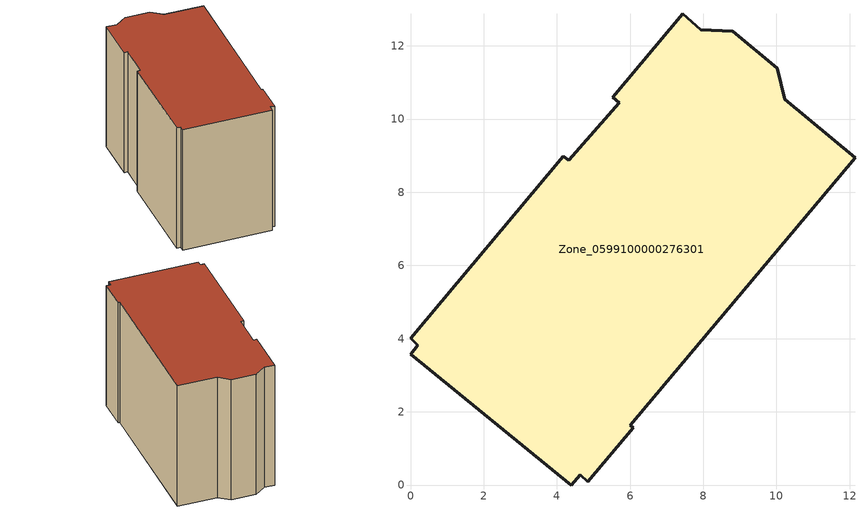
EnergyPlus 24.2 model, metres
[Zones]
Zone_0599100000276301
 floor ground (C_G): 6,1.63 6.08,1.57 4.85,0.09 4.63,0.28 4.39,0 0,3.58 0.2,3.82 0,4 4.17,8.98 4.32,8.87 5.7,10.45 5.53,10.6 7.43,12.87 7.93,12.44 8.8,12.4 10.03,11.39 10.22,10.54 12.14,8.94 z0
 wall outside (C_F): 10.22,10.54 10.03,11.39 8.8,12.4 7.93,12.44 7.43,12.87 5.53,10.6 5.7,10.45 4.32,8.87 4.17,8.98 0,4 0.2,3.82 0,3.58 4.39,0 4.63,0.28 4.85,0.09 6.08,1.57 6,1.63 12.14,8.94 10.22,10.54 z0:8.48
 roof outside (C_R): 6,1.63 12.14,8.94 10.22,10.54 10.03,11.39 8.8,12.4 7.93,12.44 7.43,12.87 5.53,10.6 5.7,10.45 4.32,8.87 4.17,8.98 0,4 0.2,3.82 0,3.58 4.39,0 4.63,0.28 4.85,0.09 6.08,1.57 z8.48
[BUILDING]
Pand.0599100000276301: North Axis=0; Terrain=City; Loads Convergence Tolerance Value=0.04; Temperature Convergence Tolerance Value=0.4; Solar Distribution=FullExterior; Maximum Number of Warmup Days=25; Minimum Number of Warmup Days=1
[Site:Location]
Rotterdam.The.Hague.AP_ZH_NLD Design_Conditions: Latitude=51.96; Longitude=4.45; Time Zone=1; Elevation=-4.5
[SITE:GROUNDTEMPERATURE:BUILDINGSURFACE]
18, 18, 18, 18, 18, 18, 18, 18, 18, 18, 18, 18
[MATERIAL] Thermal Absorptance=0.9; Solar Absorptance=0.7; Visible Absorptance=0.7
Name | Roughness | Thickness | Conductivity | Density | Specific Heat
G.TC.1946 | MediumSmooth | 0.15 | 1 | 540 | 1210
F.TC.1946 | Rough | 0.3 | 0.857143 | 1920 | 840
R.TC.1946 | MediumRough | 0.2 | 0.909091 | 1500 | 1000
[CONSTRUCTION]
C_G: G.TC.1946
C_F: F.TC.1946
C_R: R.TC.1946
[ZONE]
Zone_0599100000276301: Type=1; Multiplier=1; Ceiling Height=Autocalculate; Volume=Autocalculate; Floor Area=autocalculate; Part of Total Floor Area=Yes
[ZONEINFILTRATION:DESIGNFLOWRATE]
Infil_Zone_0599100000276301: Zone or ZoneList or Space or SpaceList=Zone_0599100000276301; Schedule=AlwaysOn; Design Flow Rate Calculation Method=Flow/Area; Flow Rate per Floor Area=0.003; Constant Term Coefficient=1; Temperature Term Coefficient=0; Velocity Term Coefficient=0; Velocity Squared Term Coefficient=0
[HVACTEMPLATE:ZONE:IDEALLOADSAIRSYSTEM]
Zone_0599100000276301: Maximum Heating Supply Air Temperature=50; Minimum Cooling Supply Air Temperature=13; Maximum Heating Supply Air Humidity Ratio=0.0156; Minimum Cooling Supply Air Humidity Ratio=0.0077; Heating Limit=NoLimit; Cooling Limit=NoLimit; Dehumidification Control Type=ConstantSensibleHeatRatio; Cooling Sensible Heat Ratio=0.7; Dehumidification Setpoint=60; Humidification Control Type=None; Humidification Setpoint=30; Outdoor Air Method=None; Outdoor Air Flow Rate per Person=0.00944; Outdoor Air Flow Rate per Zone Floor Area=0; Outdoor Air Flow Rate per Zone=0; Demand Controlled Ventilation Type=None; Outdoor Air Economizer Type=NoEconomizer; Heat Recovery Type=None; Sensible Heat Recovery Effectiveness=0.7; Latent Heat Recovery Effectiveness=0.65
[ZONECONTROL:THERMOSTAT]
ThermostatControl_Zone_0599100000276301: Zone or ZoneList=Zone_0599100000276301; Control Type Schedule=DualSetpointControlType; Control 1=Thermostat_Zone_0599100000276301; Temperature Difference Between Cutout And Setpoint=0
[THERMOSTATSETPOINT:DUALSETPOINT]
Thermostat_Zone_0599100000276301: Heating Setpoint Temperature Schedule=HeatingSetpoint_Zone_0599100000276301; Cooling Setpoint Temperature Schedule=CoolingSetpoint_Zone_0599100000276301
[SCHEDULE:COMPACT]
HeatingSetpoint_Zone_0599100000276301: Through: 12/31, For: AllDays, Until: 24:00, 21
CoolingSetpoint_Zone_0599100000276301: Through: 12/31, For: AllDays, Until: 24:00, 24
DualSetpointControlType: Through: 12/31, For: AllDays, Until: 24:00, 4
AlwaysOn: Through: 12/31, For: AllDays, Until: 24:00, 1
